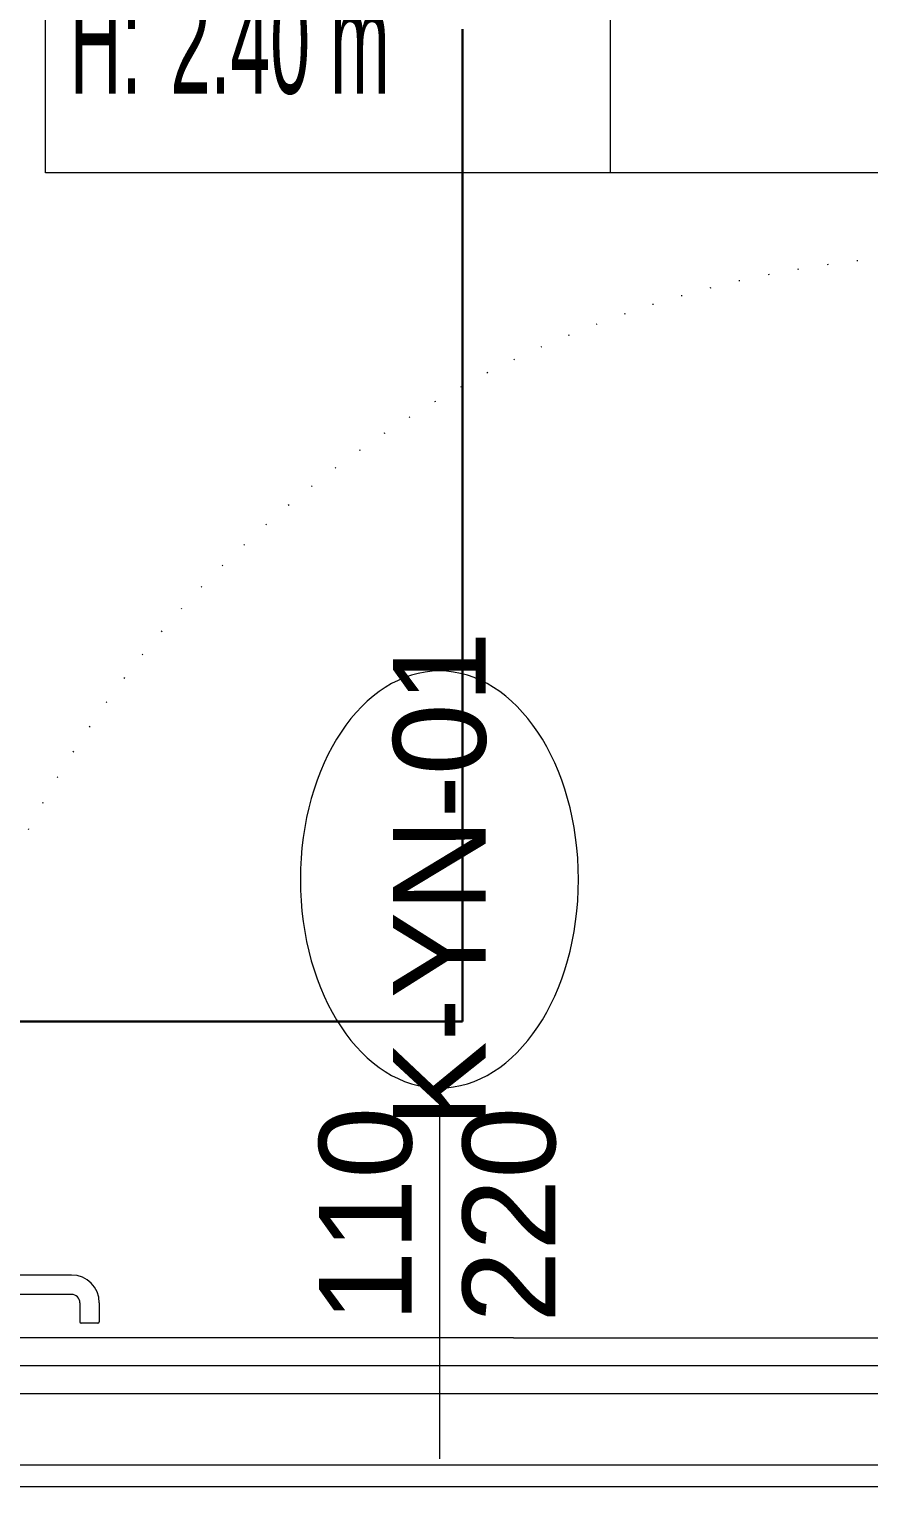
# Model space of a CAD drawing. Extents: x -2012 to 34975, y -1043 to 8321.
# Drawn here: x 3486.6 to 3577.2, y 3545.3 to 3702.6 of the extents above; entities that cross this region are included whole.
import ezdxf
from ezdxf.enums import TextEntityAlignment as Align

# ---------------------------------------------------------------- set-up
doc = ezdxf.new("R2010")
doc.units = 0
doc.header["$LTSCALE"] = 25
doc.linetypes.add('DOT2', pattern=[0.125, 0, -0.125])
doc.layers.get('0').update_dxf_attribs({"color": 9, "lineweight": 9})
for name, color, linetype, lineweight in [('07', 9, 'Continuous', 9), ('21_MAHAL', 9, 'Continuous', 9), ('22', 8, 'Continuous', 9), ('E-KABLO', 7, 'Continuous', 30)]:
    doc.layers.add(name, color=color, linetype=linetype, lineweight=lineweight)
doc.styles.add('Arial', font='arial.ttf', dxfattribs={"height": 2.5})
doc.styles.add('MuuM_TEXT-STANDART', font='ARIALN.TTF')

# ---------------------------------------------------------------- blocks, each defined once
blk = doc.blocks.new('0_doorno')
blk.add_lwpolyline([(4.5, 0), (12.5, 0)])
blk.add_ellipse((0, 0), major_axis=(-4.5, 0), ratio=0.666667)
at = {"style": 'Arial'}
blk.add_attdef('YUKSEKLIK', text='', height=2, dxfattribs=at).set_placement((5, 5.9), align=Align.TOP_LEFT)
blk.add_attdef('KAPINO', text='', height=1.4, dxfattribs=at).set_placement((-0.019, -0.035), align=Align.MIDDLE)
blk.add_attdef('GENISLIK', text='', height=2, dxfattribs=at).set_placement((5, -1.895), align=Align.BOTTOM_LEFT)
blk = doc.blocks.new('p-yng-01')
at = {"ltscale": 2}
for p, q in [((12.53, 12.21), (107.47, 12.21)), ((12.53, 9.87), (107.47, 9.87)), ((96.69, -7.65), (96.69, -5.6)), ((96.84, -5.45), (98.63, -5.45)), ((98.78, -7.65), (98.78, -5.6)), ((99.68, -8.55), (107.22, -8.55)), ((99.68, -10.64), (107.22, -10.64))]:
    blk.add_line(p, q, dxfattribs=at)
at = {"linetype": 'Continuous'}
for p, q in [((4.69, 2.19), (52, 2.19)), ((52, 2.19), (115.31, 2.19)), ((52, -3.86), (3, -3.86)), ((52, -3.86), (117.3, -3.86))]:
    blk.add_line(p, q, dxfattribs=at)
at = {"ltscale": 0.29}
blk.add_lwpolyline([(4.69, -0.83), (115.31, -0.84)], dxfattribs=at)
at = {"linetype": 'DOT2'}
blk.add_arc((2, -5.39), 115.41, 269.9997, 0.8132, dxfattribs=at)
at = {"ltscale": 2}
for centre, radius, start, end in [((96.84, -5.6), 0.15, 90, 180), ((98.63, -5.6), 0.15, 0, 90), ((99.68, -7.65), 2.99, 180, 270), ((99.68, -7.65), 0.898, 180, 270)]:
    blk.add_arc(centre, radius, start, end, dxfattribs=at)
blk = doc.blocks.new('0_roomno2')
blk.add_lwpolyline([(19.375, -10.5), (0, -10.5), (0, 0), (19.375, 0)], close=True)
blk.add_lwpolyline([(8.125, -3), (8.125, -10.5)])
at = {"style": 'MuuM_TEXT-STANDART', "width": 0.6}
blk.add_text('H:', height=1.5, dxfattribs=at).set_placement((0.35, -8.608), align=Align.MIDDLE_LEFT)
at = {"style": 'Arial'}
blk.add_attdef('ODANO', (0, 1.17), '', height=2, dxfattribs=at)
blk.add_attdef('MEKANADI', text='', height=2, dxfattribs=at).set_placement((0.35, -3), align=Align.BOTTOM_LEFT)
at = {"style": 'MuuM_TEXT-STANDART', "width": 0.6}
for tag, p in [('YER01', (10, -4.5)), ('TAVAN01', (13.75, -4.5)), ('DUVAR01', (17.5, -4.5)), ('YER02', (10, -6.75)), ('TAVAN02', (13.75, -6.75)), ('DUVAR02', (17.5, -6.75)), ('YER03', (10, -9)), ('TAVAN03', (13.75, -9)), ('DUVAR03', (17.5, -9))]:
    blk.add_attdef(tag, text='', height=1.5, dxfattribs=at).set_placement(p, align=Align.MIDDLE_CENTER)
for tag, p in [('M2', (0.35, -4.875)), ('TEMIZTAVANYUKSEKLIGI', (1.8, -8.608))]:
    blk.add_attdef(tag, text='', height=1.5, dxfattribs=at).set_placement(p, align=Align.MIDDLE_LEFT)

msp = doc.modelspace()

# ---------------------------------------------------------------- linework, layer by layer
at = {"layer": 'E-KABLO', "color": 6}
for p in [(3533.34, 3702.58), (3372.84, 3595.5)]:
    msp.add_line(p, (3533.34, 3595.5), dxfattribs=at)

# ---------------------------------------------------------------- block references
at = {"layer": '07', "rotation": 180}
msp.add_blockref('p-yng-01', (3590.84, 3557.5), dxfattribs=at)
at = {"layer": '21_MAHAL'}
ref = msp.add_blockref('0_roomno2', (3488.34, 3765.81), dxfattribs=dict(at, xscale=7.5, yscale=7.5, zscale=7.5))
ref.add_attrib('TEMIZTAVANYUKSEKLIGI', '2.40 m', dxfattribs={"layer": '0', "height": 11.25, "style": 'MuuM_TEXT-STANDART', "width": 0.6}).set_placement((3501.84, 3701.25), align=Align.MIDDLE_LEFT)
at = {"layer": '22'}
ref = msp.add_blockref('0_doorno', (3530.84, 3610.82), dxfattribs=dict(at, xscale=-5, yscale=5, zscale=5, rotation=90))
ref.add_attrib('KAPINO', 'K-YN-01', dxfattribs={"layer": '0', "height": 10, "rotation": 90, "style": 'Arial'}).set_placement((3530.84, 3610.82), align=Align.MIDDLE)
ref.add_attrib('GENISLIK', '110', dxfattribs={"layer": '0', "height": 10, "rotation": 90, "style": 'Arial'}).set_placement((3530.84, 3563), align=Align.BOTTOM_LEFT)
ref.add_attrib('YUKSEKLIK', '220', dxfattribs={"layer": '0', "height": 10, "rotation": 90, "style": 'Arial'}).set_placement((3533.34, 3563), align=Align.TOP_LEFT)

doc.saveas('drawing.dxf')
